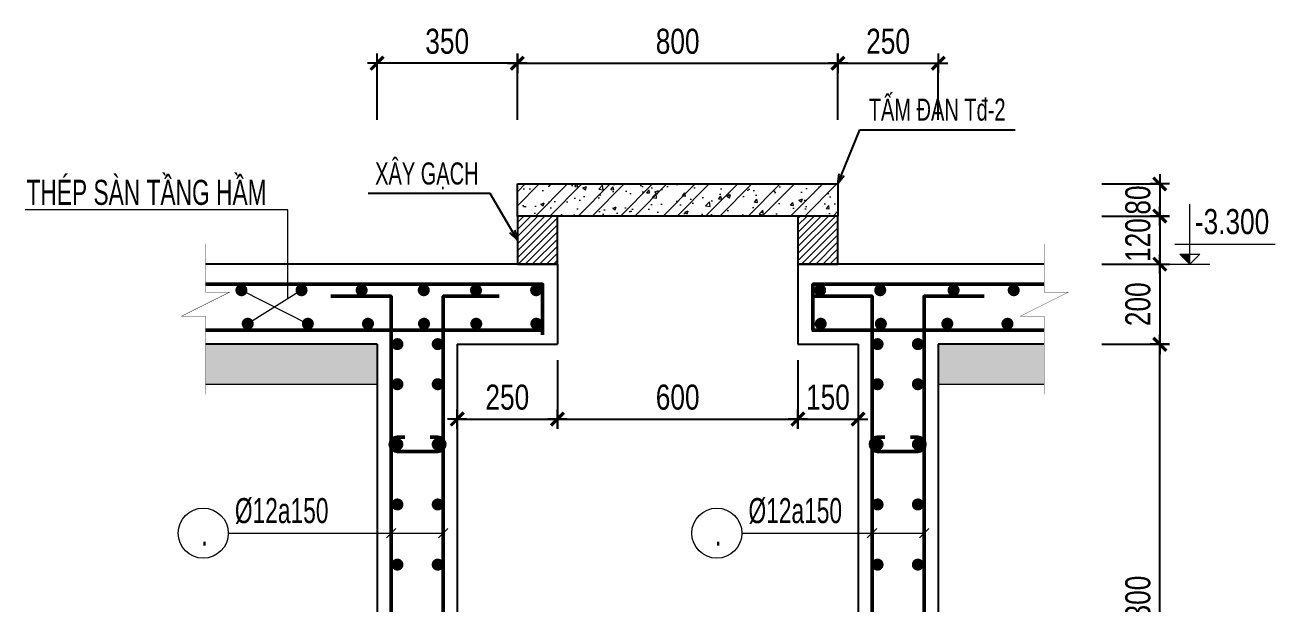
# Model space of a CAD drawing. Header units: millimetres. Extents: x 3482593 to 3503618, y 1118617 to 1133467.
# Drawn here: x 3492743 to 3495862, y 1124424 to 1125869 of the extents above; entities that cross this region are included whole.
import ezdxf
from ezdxf.enums import TextEntityAlignment as Align

# ---------------------------------------------------------------- set-up
doc = ezdxf.new("R2010")
doc.units = ezdxf.units.MM
doc.header["$LTSCALE"] = 150
doc.header["$MEASUREMENT"] = 0
doc.header["$PDMODE"] = 98
doc.layers.get('0').update_dxf_attribs({"linetype": 'CONTINUOUS'})
doc.layers.get('DEFPOINTS').update_dxf_attribs({"linetype": 'CONTINUOUS'})
doc.layers.add('02.CDC.DIM', color=1, linetype='CONTINUOUS')
doc.layers.add('06.CDC.TEXT', color=2, linetype='CONTINUOUS')
for name, color, linetype, lineweight in [('CDC_02.DIM', 1, 'CONTINUOUS', 18), ('CDC_03.BORDER', 3, 'CONTINUOUS', 25), ('CDC_05.STEEL', 4, 'CONTINUOUS', 50), ('CDC_06.TEXT', 2, 'CONTINUOUS', 18), ('CDC_10.HATCH', 251, 'CONTINUOUS', 9), ('CDC_11.NOTE', 8, 'CONTINUOUS', 18)]:
    doc.layers.add(name, color=color, linetype=linetype, lineweight=lineweight)
doc.styles.add('1', font='arial.ttf', dxfattribs={"width": 0.75})
doc.styles.add('Arial', font='arial.ttf', dxfattribs={"width": 0.75})
doc.styles.add('arrial1', font='arial.ttf', dxfattribs={"width": 0.75})
doc.dimstyles.new('Dimchuan new', dxfattribs={"dimscale": 25, "dimtxt": 2.2, "dimasz": 1, "dimexe": 1, "dimexo": 4, "dimgap": 1, "dimtad": 1, "dimdec": 0, "dimdsep": 46, "dimtxsty": 'Arial', "dimblk": 'OBLIQUE', "dimcen": 1, "dimdle": 1, "dimclrd": 9, "dimclre": 9, "dimclrt": 4, "dimazin": 0, "dimtfac": 1, "dimtdec": 0, "dimtix": 1, "dimtmove": 2, "dimatfit": 3, "dimldrblk": 'OPEN30', "dimfxl": 1, "dimtolj": 1, "dimtzin": 0, "dimarcsym": 0})
doc.dimstyles.new('DX1', dxfattribs={"dimscale": 0.25, "dimtxt": 250, "dimasz": 0.8, "dimexe": 0, "dimexo": 0, "dimgap": 90, "dimtad": 1, "dimdec": 0, "dimzin": 13, "dimdsep": 46, "dimtxsty": '1', "dimblk1": 'CHEO', "dimblk2": 'CHEO', "dimsah": 1, "dimcen": 0, "dimclrd": 256, "dimclre": 256, "dimclrt": 3, "dimadec": 0, "dimazin": 0, "dimtfac": 1, "dimtdec": 0, "dimtix": 1, "dimtmove": 2, "dimatfit": 3, "dimldrblk": 'CHEO', "dimfxl": 1, "dimtolj": 1, "dimtzin": 13, "dimarcsym": 0})

# ---------------------------------------------------------------- blocks, each defined once
blk = doc.blocks.new('CHEO')
at = {"layer": '02.CDC.DIM'}
for points in [[(-121, 0), (121, 0)], [(0, 121), (0, -121)]]:
    blk.add_lwpolyline(points, dxfattribs=at)
at = {"layer": '06.CDC.TEXT', "color": 2, "const_width": 40}
blk.add_lwpolyline([(80, 80), (-80, -81)], dxfattribs=at)
blk = doc.blocks.new('*D204')
at = {"layer": 'CDC_02.DIM', "lineweight": -2, "ltscale": 3, "transparency": 16777216}
for p, q in [((3495430.2, 1125271.9), (3495574.5, 1125271.9)), ((3495574.5, 1125271.7), (3495574.5, 1125072.1)), ((3495430.2, 1125071.9), (3495574.5, 1125071.9))]:
    blk.add_line(p, q, dxfattribs=at)
at = {"layer": 'DEFPOINTS', "color": 0, "ltscale": 3, "transparency": 16777216}
for p in [(3495430.2, 1125271.9), (3495430.2, 1125071.9), (3495574.5, 1125071.9)]:
    blk.add_point(p, dxfattribs=at)
at = {"layer": 'CDC_02.DIM', "lineweight": -2, "ltscale": 3, "transparency": 16777216, "xscale": 0.2, "yscale": 0.2, "zscale": 0.2}
for p, rotation in [((3495574.5, 1125271.9), 90), ((3495574.5, 1125071.9), 270)]:
    blk.add_blockref('CHEO', p, dxfattribs=dict(at, rotation=rotation))
at = {"layer": 'CDC_02.DIM', "color": 3, "ltscale": 3, "transparency": 16777216, "insert": (3495520.1, 1125171.9), "char_height": 62.5, "attachment_point": 5, "rotation": 90, "style": '1'}
blk.add_mtext('\\A1;200', dxfattribs=at)
blk = doc.blocks.new('*D205')
at = {"layer": 'CDC_02.DIM', "lineweight": -2, "ltscale": 3, "transparency": 16777216}
for p, q in [((3495430.2, 1125071.9), (3495574.5, 1125071.9)), ((3495574.5, 1123772.1), (3495574.5, 1125071.7)), ((3495430.2, 1123771.9), (3495574.5, 1123771.9))]:
    blk.add_line(p, q, dxfattribs=at)
at = {"layer": 'DEFPOINTS', "color": 0, "ltscale": 3, "transparency": 16777216}
for p in [(3495430.2, 1125071.9), (3495574.5, 1125071.9), (3495430.2, 1123771.9)]:
    blk.add_point(p, dxfattribs=at)
at = {"layer": 'CDC_02.DIM', "lineweight": -2, "ltscale": 3, "transparency": 16777216, "xscale": 0.2, "yscale": 0.2, "zscale": 0.2}
for p, rotation in [((3495574.5, 1125071.9), 90), ((3495574.5, 1123771.9), 270)]:
    blk.add_blockref('CHEO', p, dxfattribs=dict(at, rotation=rotation))
at = {"layer": 'CDC_02.DIM', "color": 3, "ltscale": 3, "transparency": 16777216, "insert": (3495520.1, 1124421.9), "char_height": 62.5, "attachment_point": 5, "rotation": 90, "style": '1'}
blk.add_mtext('\\A1;1300', dxfattribs=at)
blk = doc.blocks.new('A$C160E078A')
at = {"layer": 'CDC_11.NOTE', "ltscale": 3}
blk.add_hatch(color=256, dxfattribs=at).paths.add_polyline_path([(2, 1), (1, 1), (2, 0)])
for p, q in [((2, 0), (2, 6)), ((0.5, 2), (10.5, 2)), ((0, 0), (4, 0)), ((1, 1), (3, 1)), ((2, 0), (1, 1)), ((2, 0), (3, 1))]:
    blk.add_line(p, q, dxfattribs=at)
blk = doc.blocks.new('*D211')
at = {"layer": 'CDC_02.DIM', "lineweight": -2, "ltscale": 3, "transparency": 16777216}
for p, q in [((3493621.6, 1125632), (3493621.6, 1125773.1)), ((3493971.4, 1125773.1), (3493621.8, 1125773.1)), ((3493971.6, 1125632), (3493971.6, 1125773.1))]:
    blk.add_line(p, q, dxfattribs=at)
at = {"layer": 'DEFPOINTS', "color": 0, "ltscale": 3, "transparency": 16777216}
for p in [(3493621.6, 1125773.1), (3493621.6, 1125632), (3493971.6, 1125632)]:
    blk.add_point(p, dxfattribs=at)
at = {"layer": 'CDC_02.DIM', "lineweight": -2, "ltscale": 3, "transparency": 16777216, "xscale": 0.2, "yscale": 0.2, "zscale": 0.2, "rotation": 180}
blk.add_blockref('CHEO', (3493621.6, 1125773.1), dxfattribs=at)
at = {"layer": 'CDC_02.DIM', "lineweight": -2, "ltscale": 3, "transparency": 16777216, "xscale": 0.2, "yscale": 0.2, "zscale": 0.2}
blk.add_blockref('CHEO', (3493971.6, 1125773.1), dxfattribs=at)
at = {"layer": 'CDC_02.DIM', "color": 3, "ltscale": 3, "transparency": 16777216, "insert": (3493796.6, 1125827.5), "char_height": 62.5, "attachment_point": 5, "style": '1'}
blk.add_mtext('\\A1;350', dxfattribs=at)
blk = doc.blocks.new('*D212')
at = {"layer": 'CDC_02.DIM', "lineweight": -2, "ltscale": 3, "transparency": 16777216}
for p, q in [((3493971.6, 1125632), (3493971.6, 1125773.1)), ((3493971.8, 1125773.1), (3494771.4, 1125773.1)), ((3494771.6, 1125632), (3494771.6, 1125773.1))]:
    blk.add_line(p, q, dxfattribs=at)
at = {"layer": 'DEFPOINTS', "color": 0, "ltscale": 3, "transparency": 16777216}
for p in [(3494771.6, 1125773.1), (3493971.6, 1125632), (3494771.6, 1125632)]:
    blk.add_point(p, dxfattribs=at)
at = {"layer": 'CDC_02.DIM', "lineweight": -2, "ltscale": 3, "transparency": 16777216, "xscale": 0.2, "yscale": 0.2, "zscale": 0.2, "rotation": 180}
blk.add_blockref('CHEO', (3493971.6, 1125773.1), dxfattribs=at)
at = {"layer": 'CDC_02.DIM', "lineweight": -2, "ltscale": 3, "transparency": 16777216, "xscale": 0.2, "yscale": 0.2, "zscale": 0.2}
blk.add_blockref('CHEO', (3494771.6, 1125773.1), dxfattribs=at)
at = {"layer": 'CDC_02.DIM', "color": 3, "ltscale": 3, "transparency": 16777216, "insert": (3494371.6, 1125827.5), "char_height": 62.5, "attachment_point": 5, "style": '1'}
blk.add_mtext('\\A1;800', dxfattribs=at)
blk = doc.blocks.new('*D213')
at = {"layer": 'CDC_02.DIM', "lineweight": -2, "ltscale": 3, "transparency": 16777216}
for p, q in [((3494771.6, 1125632), (3494771.6, 1125773.1)), ((3494771.8, 1125773.1), (3495021.4, 1125773.1)), ((3495021.6, 1125632), (3495021.6, 1125773.1))]:
    blk.add_line(p, q, dxfattribs=at)
at = {"layer": 'DEFPOINTS', "color": 0, "ltscale": 3, "transparency": 16777216}
for p in [(3495021.6, 1125773.1), (3494771.6, 1125632), (3495021.6, 1125632)]:
    blk.add_point(p, dxfattribs=at)
at = {"layer": 'CDC_02.DIM', "lineweight": -2, "ltscale": 3, "transparency": 16777216, "xscale": 0.2, "yscale": 0.2, "zscale": 0.2, "rotation": 180}
blk.add_blockref('CHEO', (3494771.6, 1125773.1), dxfattribs=at)
at = {"layer": 'CDC_02.DIM', "lineweight": -2, "ltscale": 3, "transparency": 16777216, "xscale": 0.2, "yscale": 0.2, "zscale": 0.2}
blk.add_blockref('CHEO', (3495021.6, 1125773.1), dxfattribs=at)
at = {"layer": 'CDC_02.DIM', "color": 3, "ltscale": 3, "transparency": 16777216, "insert": (3494896.6, 1125827.5), "char_height": 62.5, "attachment_point": 5, "style": '1'}
blk.add_mtext('\\A1;250', dxfattribs=at)
blk = doc.blocks.new('*D216')
at = {"layer": 'CDC_02.DIM', "lineweight": -2, "ltscale": 3, "transparency": 16777216}
for p, q in [((3495430.2, 1125391.9), (3495574.5, 1125391.9)), ((3495574.5, 1125392.1), (3495574.5, 1125392.3)), ((3495574.5, 1125391.9), (3495574.5, 1125271.9)), ((3495430.2, 1125271.9), (3495574.5, 1125271.9)), ((3495574.5, 1125271.7), (3495574.5, 1125271.5))]:
    blk.add_line(p, q, dxfattribs=at)
at = {"layer": 'DEFPOINTS', "color": 0, "ltscale": 3, "transparency": 16777216}
for p in [(3495430.2, 1125391.9), (3495430.2, 1125271.9), (3495574.5, 1125271.9)]:
    blk.add_point(p, dxfattribs=at)
at = {"layer": 'CDC_02.DIM', "lineweight": -2, "ltscale": 3, "transparency": 16777216, "xscale": 0.2, "yscale": 0.2, "zscale": 0.2}
for p, rotation in [((3495574.5, 1125391.9), 270), ((3495574.5, 1125271.9), 90)]:
    blk.add_blockref('CHEO', p, dxfattribs=dict(at, rotation=rotation))
at = {"layer": 'CDC_02.DIM', "color": 3, "ltscale": 3, "transparency": 16777216, "insert": (3495520.1, 1125331.9), "char_height": 62.5, "attachment_point": 5, "rotation": 90, "style": '1'}
blk.add_mtext('\\A1;120', dxfattribs=at)
blk = doc.blocks.new('*D217')
at = {"layer": 'CDC_02.DIM', "lineweight": -2, "ltscale": 3, "transparency": 16777216}
for p, q in [((3495430.2, 1125471.9), (3495574.5, 1125471.9)), ((3495574.5, 1125472.1), (3495574.5, 1125472.3)), ((3495574.5, 1125471.9), (3495574.5, 1125391.9)), ((3495430.2, 1125391.9), (3495574.5, 1125391.9)), ((3495574.5, 1125391.7), (3495574.5, 1125391.5))]:
    blk.add_line(p, q, dxfattribs=at)
at = {"layer": 'DEFPOINTS', "color": 0, "ltscale": 3, "transparency": 16777216}
for p in [(3495430.2, 1125471.9), (3495430.2, 1125391.9), (3495574.5, 1125391.9)]:
    blk.add_point(p, dxfattribs=at)
at = {"layer": 'CDC_02.DIM', "lineweight": -2, "ltscale": 3, "transparency": 16777216, "xscale": 0.2, "yscale": 0.2, "zscale": 0.2}
for p, rotation in [((3495574.5, 1125471.9), 270), ((3495574.5, 1125391.9), 90)]:
    blk.add_blockref('CHEO', p, dxfattribs=dict(at, rotation=rotation))
at = {"layer": 'CDC_02.DIM', "color": 3, "ltscale": 3, "transparency": 16777216, "insert": (3495520.1, 1125431.9), "char_height": 62.5, "attachment_point": 5, "rotation": 90, "style": '1'}
blk.add_mtext('\\A1;80', dxfattribs=at)
blk = doc.blocks.new('*D255')
at = {"layer": 'CDC_02.DIM', "lineweight": -2, "ltscale": 3, "transparency": 16777216}
for p, q in [((3493821.6, 1125032.4), (3493821.6, 1124885.4)), ((3494071.6, 1125032.4), (3494071.6, 1124885.4)), ((3493821.8, 1124885.4), (3494071.4, 1124885.4))]:
    blk.add_line(p, q, dxfattribs=at)
at = {"layer": 'DEFPOINTS', "color": 0, "ltscale": 3, "transparency": 16777216}
for p in [(3493821.6, 1125032.4), (3494071.6, 1125032.4), (3494071.6, 1124885.4)]:
    blk.add_point(p, dxfattribs=at)
at = {"layer": 'CDC_02.DIM', "lineweight": -2, "ltscale": 3, "transparency": 16777216, "xscale": 0.2, "yscale": 0.2, "zscale": 0.2, "rotation": 180}
blk.add_blockref('CHEO', (3493821.6, 1124885.4), dxfattribs=at)
at = {"layer": 'CDC_02.DIM', "lineweight": -2, "ltscale": 3, "transparency": 16777216, "xscale": 0.2, "yscale": 0.2, "zscale": 0.2}
blk.add_blockref('CHEO', (3494071.6, 1124885.4), dxfattribs=at)
at = {"layer": 'CDC_02.DIM', "color": 3, "ltscale": 3, "transparency": 16777216, "insert": (3493946.6, 1124939.8), "char_height": 62.5, "attachment_point": 5, "style": '1'}
blk.add_mtext('\\A1;250', dxfattribs=at)
blk = doc.blocks.new('*D256')
at = {"layer": 'CDC_02.DIM', "lineweight": -2, "ltscale": 3, "transparency": 16777216}
for p, q in [((3494071.6, 1125032.4), (3494071.6, 1124885.4)), ((3494671.6, 1125032.4), (3494671.6, 1124885.4)), ((3494071.8, 1124885.4), (3494671.4, 1124885.4))]:
    blk.add_line(p, q, dxfattribs=at)
at = {"layer": 'DEFPOINTS', "color": 0, "ltscale": 3, "transparency": 16777216}
for p in [(3494071.6, 1125032.4), (3494671.6, 1125032.4), (3494671.6, 1124885.4)]:
    blk.add_point(p, dxfattribs=at)
at = {"layer": 'CDC_02.DIM', "lineweight": -2, "ltscale": 3, "transparency": 16777216, "xscale": 0.2, "yscale": 0.2, "zscale": 0.2, "rotation": 180}
blk.add_blockref('CHEO', (3494071.6, 1124885.4), dxfattribs=at)
at = {"layer": 'CDC_02.DIM', "lineweight": -2, "ltscale": 3, "transparency": 16777216, "xscale": 0.2, "yscale": 0.2, "zscale": 0.2}
blk.add_blockref('CHEO', (3494671.6, 1124885.4), dxfattribs=at)
at = {"layer": 'CDC_02.DIM', "color": 3, "ltscale": 3, "transparency": 16777216, "insert": (3494371.6, 1124939.8), "char_height": 62.5, "attachment_point": 5, "style": '1'}
blk.add_mtext('\\A1;600', dxfattribs=at)
blk = doc.blocks.new('*D257')
at = {"layer": 'CDC_02.DIM', "lineweight": -2, "ltscale": 3, "transparency": 16777216}
for p, q in [((3494671.6, 1125032.4), (3494671.6, 1124885.4)), ((3494821.6, 1125032.4), (3494821.6, 1124885.4)), ((3494671.8, 1124885.4), (3494821.4, 1124885.4))]:
    blk.add_line(p, q, dxfattribs=at)
at = {"layer": 'DEFPOINTS', "color": 0, "ltscale": 3, "transparency": 16777216}
for p in [(3494671.6, 1125032.4), (3494821.6, 1125032.4), (3494821.6, 1124885.4)]:
    blk.add_point(p, dxfattribs=at)
at = {"layer": 'CDC_02.DIM', "lineweight": -2, "ltscale": 3, "transparency": 16777216, "xscale": 0.2, "yscale": 0.2, "zscale": 0.2, "rotation": 180}
blk.add_blockref('CHEO', (3494671.6, 1124885.4), dxfattribs=at)
at = {"layer": 'CDC_02.DIM', "lineweight": -2, "ltscale": 3, "transparency": 16777216, "xscale": 0.2, "yscale": 0.2, "zscale": 0.2}
blk.add_blockref('CHEO', (3494821.6, 1124885.4), dxfattribs=at)
at = {"layer": 'CDC_02.DIM', "color": 3, "ltscale": 3, "transparency": 16777216, "insert": (3494746.6, 1124939.8), "char_height": 62.5, "attachment_point": 5, "style": '1'}
blk.add_mtext('\\A1;150', dxfattribs=at)
blk = doc.blocks.new('_Oblique')
at = {"color": 0, "linetype": 'ByBlock', "lineweight": -2}
blk.add_line((-0.5, -0.5), (0.5, 0.5), dxfattribs=at)
blk = doc.blocks.new('_Open30')
at = {"color": 0, "linetype": 'ByBlock', "lineweight": -2}
for p, q in [((-1, 0.27), (0, 0)), ((0, 0), (-1, -0.27)), ((0, 0), (-1, 0))]:
    blk.add_line(p, q, dxfattribs=at)

msp = doc.modelspace()

# ---------------------------------------------------------------- hatches: boundary and pattern name
at = {"layer": 'CDC_10.HATCH'}
h = msp.add_hatch(dxfattribs=at)
h.set_pattern_fill('AR-CONC', color=256, scale=12.5, style=0)
h.set_pattern_definition([(50, (3437791.22, 1175444.204), (89.65752, -7.84402), [9.375, -103.125]), (355, (3437791.22, 1175444.2), (-17.34392, 94.02402), [7.5, -82.5]), (100.4514, (3437798.69, 1175443.55), (72.31367, 86.17994), [7.96752, -87.64276]), (46.1842, (3437791.22, 1175469.2), (133.40513, -20.68988), [14.0625, -154.6875]), (96.6356, (3437802.34, 1175467.48), (116.83284, 121.76473), [11.95129, -131.46412]), (351.1842, (3437791.22, 1175469.2), (116.83274, 121.76483), [11.25, -123.75]), (21, (3437803.72, 1175462.954), (74.61338, -50.32736), [9.375, -103.125]), (326, (3437803.72, 1175462.95), (30.41442, 90.64376), [7.5, -82.5]), (71.4514, (3437809.94, 1175458.76), (105.02783, 40.31631), [7.96752, -87.64276]), (37.5, (3437791.22, 1175444.204), (1.519982, 41.611732), [0, -81.5, 0, -83.75, 0, -82.8125]), (7.5, (3437791.22, 1175444.204), (32.883692, 49.301464), [0, -47.75, 0, -79.625, 0, -31.5625]), (327.5, (3437763.345, 1175444.204), (66.727805, -2.819359), [0, -31.25, 0, -97.5, 0, -129.375]), (317.5, (3437750.845, 1175444.204), (72.89827, 12.513123), [0, -40.625, 0, -64.75, 0, -91.875])])
h.paths.add_polyline_path([(3493971.6, 1125471.9), (3493971.6, 1125391.9), (3494771.6, 1125391.9), (3494771.6, 1125471.9)])
at = {"layer": 'CDC_10.HATCH', "ltscale": 3}
h = msp.add_hatch(dxfattribs=at)
h.set_pattern_fill('ANSI31', color=256, scale=100, style=0)
h.paths.add_polyline_path([(3493971.6, 1125271.9), (3494071.6, 1125271.9), (3494071.6, 1125391.9), (3493971.6, 1125391.9)])
h = msp.add_hatch(dxfattribs=at)
h.set_pattern_fill('ANSI31', color=256, scale=100, style=0)
h.paths.add_polyline_path([(3494671.6, 1125271.9), (3494771.6, 1125271.9), (3494771.6, 1125391.9), (3494671.6, 1125391.9)])
at = {"layer": 'CDC_10.HATCH'}
h = msp.add_hatch(dxfattribs=at)
h.set_pattern_fill('AR-CONC', color=256, scale=12.5, style=0)
h.set_pattern_definition([(50, (3434491.22, 1175444.204), (89.65752, -7.84402), [9.375, -103.125]), (355, (3434491.22, 1175444.2), (-17.34392, 94.02402), [7.5, -82.5]), (100.4514, (3434498.69, 1175443.55), (72.31367, 86.17994), [7.96752, -87.64276]), (46.1842, (3434491.22, 1175469.2), (133.40513, -20.68988), [14.0625, -154.6875]), (96.6356, (3434502.34, 1175467.48), (116.83284, 121.76473), [11.95129, -131.46412]), (351.1842, (3434491.22, 1175469.2), (116.83274, 121.76483), [11.25, -123.75]), (21, (3434503.72, 1175462.954), (74.61338, -50.32736), [9.375, -103.125]), (326, (3434503.72, 1175462.95), (30.41442, 90.64376), [7.5, -82.5]), (71.4514, (3434509.94, 1175458.76), (105.02783, 40.31631), [7.96752, -87.64276]), (37.5, (3434491.22, 1175444.204), (1.519982, 41.611732), [0, -81.5, 0, -83.75, 0, -82.8125]), (7.5, (3434491.22, 1175444.204), (32.883692, 49.301464), [0, -47.75, 0, -79.625, 0, -31.5625]), (327.5, (3434463.345, 1175444.204), (66.727805, -2.819359), [0, -31.25, 0, -97.5, 0, -129.375]), (317.5, (3434450.845, 1175444.204), (72.89827, 12.513123), [0, -40.625, 0, -64.75, 0, -91.875])])
h.paths.add_polyline_path([(3494401.8, 1123571.9), (3494322, 1123571.9), (3494322, 1123471.9), (3494401.8, 1123471.9)])
h.paths.add_polyline_path([(3494472, 1123571.9), (3494401.8, 1123571.9), (3494401.8, 1123471.9), (3494472, 1123471.9)])
h.paths.add_polyline_path([(3494523.4, 1123571.9), (3494472, 1123571.9), (3494472, 1123471.9), (3494523.4, 1123471.9)])
h.paths.add_polyline_path([(3495021.6, 1124971.9), (3495286, 1124971.9), (3495286, 1125071.9), (3495021.6, 1125071.9)])
h.paths.add_polyline_path([(3495121.6, 1123571.9), (3494523.4, 1123571.9), (3494523.4, 1123471.9), (3495121.6, 1123471.9)])
h.paths.add_polyline_path([(3493193.4, 1124971.9), (3493621.6, 1124971.9), (3493621.6, 1125071.9), (3493193.4, 1125071.9)])
h.paths.add_polyline_path([(3494322, 1123571.9), (3493521.6, 1123571.9), (3493521.6, 1123471.9), (3494322, 1123471.9)])
at = {"layer": 'CDC_11.NOTE', "ltscale": 3}
h = msp.add_hatch(dxfattribs=at)
h.set_pattern_fill('ANSI32', color=256, scale=200, style=0)
h.set_pattern_definition([(45, (3437791.22, 1175444.204), (-53.03301, 53.03301), []), (45, (3437826.575, 1175444.204), (-53.03301, 53.03301), [])])
h.paths.add_polyline_path([(3494771.6, 1125391.9), (3494771.6, 1125471.9), (3493971.6, 1125471.9), (3493971.6, 1125391.9)])

# ---------------------------------------------------------------- linework, layer by layer
at = {"layer": 'CDC_03.BORDER', "ltscale": 3}
for p, q in [((3494071.6, 1125271.9), (3493193.4, 1125271.9)), ((3494071.6, 1125271.9), (3494071.6, 1125071.9)), ((3495286, 1125271.9), (3494671.6, 1125271.9)), ((3494671.6, 1125271.9), (3494671.6, 1125071.9)), ((3493621.6, 1125071.9), (3493193.4, 1125071.9)), ((3493621.6, 1125071.9), (3493621.6, 1123571.9)), ((3493821.6, 1125071.9), (3493821.6, 1123771.9)), ((3493821.6, 1125071.9), (3494071.6, 1125071.9)), ((3494671.6, 1125071.9), (3494821.6, 1125071.9)), ((3494821.6, 1125071.9), (3494821.6, 1123771.9)), ((3495286, 1125071.9), (3495021.6, 1125071.9)), ((3495021.6, 1125071.9), (3495021.6, 1123571.9))]:
    msp.add_line(p, q, dxfattribs=at)
at = {"layer": 'CDC_03.BORDER', "ltscale": 1000}
for points in [[(3493971.6, 1125471.9), (3494771.6, 1125471.9), (3494771.6, 1125391.9), (3493971.6, 1125391.9)], [(3494071.6, 1125271.9), (3494071.6, 1125391.9), (3493971.6, 1125391.9), (3493971.6, 1125271.9)], [(3494771.6, 1125271.9), (3494771.6, 1125391.9), (3494671.6, 1125391.9), (3494671.6, 1125271.9)]]:
    msp.add_lwpolyline(points, close=True, dxfattribs=at)
at = {"layer": 'CDC_05.STEEL', "ltscale": 3}
for points in [[(3493193.4, 1125221.9), (3494034.7, 1125221.9), (3494034.7, 1125096)], [(3495286, 1125221.9), (3494709.1, 1125221.9), (3494709.1, 1125106.9)], [(3493506.6, 1125191.9), (3493656.6, 1125191.9), (3493656.6, 1123629.4), (3493886.6, 1123629.4)], [(3493926.6, 1125191.9), (3493786.6, 1125191.9), (3493786.6, 1123641.9), (3493886.6, 1123641.9)], [(3494714, 1125191.9), (3494856.6, 1125191.9), (3494856.6, 1123641.9), (3494756.6, 1123641.9)], [(3495136.6, 1125191.9), (3494986.6, 1125191.9), (3494986.6, 1123629.4), (3494756.6, 1123629.4)], [(3493193.4, 1125106.9), (3494037.9, 1125106.9)], [(3495286, 1125106.9), (3494706, 1125106.9)]]:
    msp.add_lwpolyline(points, dxfattribs=at)
at = {"layer": 'CDC_05.STEEL', "ltscale": 3, "const_width": 15}
for points in [[(3493283.1, 1125199.4, 1), (3493283.1, 1125214.4, 1)], [(3493283.1, 1125214.4, -1), (3493283.1, 1125199.4, -1)], [(3493433.1, 1125199.4, 1), (3493433.1, 1125214.4, 1)], [(3493433.1, 1125214.4, -1), (3493433.1, 1125199.4, -1)], [(3493583.1, 1125199.4, 1), (3493583.1, 1125214.4, 1)], [(3493583.1, 1125214.4, -1), (3493583.1, 1125199.4, -1)], [(3493738.1, 1125214.4, -1), (3493738.1, 1125199.4, -1)], [(3493868.4, 1125214.4, -1), (3493868.4, 1125199.4, -1)], [(3494018.4, 1125214.4, -1), (3494018.4, 1125199.4, -1)], [(3494727, 1125214.4, 1), (3494727, 1125199.4, 1)], [(3494877, 1125214.4, 1), (3494877, 1125199.4, 1)], [(3495060.1, 1125214.4, 1), (3495060.1, 1125199.4, 1)], [(3495210.1, 1125199.4, -1), (3495210.1, 1125214.4, -1)], [(3495210.1, 1125214.4, 1), (3495210.1, 1125199.4, 1)], [(3493298.9, 1125115.7, 1), (3493298.9, 1125130.7, 1)], [(3493298.9, 1125130.7, -1), (3493298.9, 1125115.7, -1)], [(3493448.9, 1125115.7, 1), (3493448.9, 1125130.7, 1)], [(3493448.9, 1125130.7, -1), (3493448.9, 1125115.7, -1)], [(3493598.9, 1125115.7, 1), (3493598.9, 1125130.7, 1)], [(3493598.9, 1125130.7, -1), (3493598.9, 1125115.7, -1)], [(3493738.8, 1125130.7, -1), (3493738.8, 1125115.7, -1)], [(3493869.1, 1125130.7, -1), (3493869.1, 1125115.7, -1)], [(3494019.1, 1125130.7, -1), (3494019.1, 1125115.7, -1)], [(3494728.6, 1125130.7, 1), (3494728.6, 1125115.7, 1)], [(3494878.6, 1125130.7, 1), (3494878.6, 1125115.7, 1)], [(3495044.4, 1125115.7, -1), (3495044.4, 1125130.7, -1)], [(3495044.4, 1125130.7, 1), (3495044.4, 1125115.7, 1)], [(3495194.4, 1125115.7, -1), (3495194.4, 1125130.7, -1)], [(3495194.4, 1125130.7, 1), (3495194.4, 1125115.7, 1)], [(3493672.4, 1125064.9, 1), (3493672.4, 1125079.9, 1)], [(3493772.9, 1125064.9, 1), (3493772.9, 1125079.9, 1)], [(3494870.4, 1125064.9, -1), (3494870.4, 1125079.9, -1)], [(3494970.9, 1125064.9, -1), (3494970.9, 1125079.9, -1)], [(3493672.4, 1124979.9, -1), (3493672.4, 1124964.9, -1)], [(3493772.9, 1124979.9, -1), (3493772.9, 1124964.9, -1)], [(3494870.4, 1124979.9, 1), (3494870.4, 1124964.9, 1)], [(3494970.9, 1124979.9, 1), (3494970.9, 1124964.9, 1)], [(3493672.4, 1124814.9, 1), (3493672.4, 1124829.9, 1)], [(3493672.4, 1124829.9, -1), (3493672.4, 1124814.9, -1)], [(3493772.9, 1124814.9, 1), (3493772.9, 1124829.9, 1)], [(3493772.9, 1124829.9, -1), (3493772.9, 1124814.9, -1)], [(3494870.4, 1124814.9, -1), (3494870.4, 1124829.9, -1)], [(3494870.4, 1124829.9, 1), (3494870.4, 1124814.9, 1)], [(3494970.9, 1124814.9, -1), (3494970.9, 1124829.9, -1)], [(3494970.9, 1124829.9, 1), (3494970.9, 1124814.9, 1)], [(3493672.4, 1124664.9, 1), (3493672.4, 1124679.9, 1)], [(3493672.4, 1124679.9, -1), (3493672.4, 1124664.9, -1)], [(3493772.9, 1124664.9, 1), (3493772.9, 1124679.9, 1)], [(3493772.9, 1124679.9, -1), (3493772.9, 1124664.9, -1)], [(3494870.4, 1124664.9, -1), (3494870.4, 1124679.9, -1)], [(3494870.4, 1124679.9, 1), (3494870.4, 1124664.9, 1)], [(3494970.9, 1124664.9, -1), (3494970.9, 1124679.9, -1)], [(3494970.9, 1124679.9, 1), (3494970.9, 1124664.9, 1)], [(3493672.4, 1124514.9, 1), (3493672.4, 1124529.9, 1)], [(3493672.4, 1124529.9, -1), (3493672.4, 1124514.9, -1)], [(3493772.9, 1124514.9, 1), (3493772.9, 1124529.9, 1)], [(3493772.9, 1124529.9, -1), (3493772.9, 1124514.9, -1)], [(3494870.4, 1124514.9, -1), (3494870.4, 1124529.9, -1)], [(3494870.4, 1124529.9, 1), (3494870.4, 1124514.9, 1)], [(3494970.9, 1124514.9, -1), (3494970.9, 1124529.9, -1)], [(3494970.9, 1124529.9, 1), (3494970.9, 1124514.9, 1)]]:
    msp.add_lwpolyline(points, format="xyb", close=True, dxfattribs=at)
at = {"layer": 'CDC_05.STEEL'}
for points in [[(3493754.2, 1124840.2), (3493772.9, 1124840.2, -0.999997), (3493772.9, 1124804.7, -0.000002), (3493672.4, 1124804.7, -0.980638), (3493671.7, 1124840.2, -0.000713), (3493690.7, 1124840.2, -0.96165)], [(3494952.2, 1124840.2), (3494970.9, 1124840.2, -0.999997), (3494970.9, 1124804.7, -0.000002), (3494870.4, 1124804.7, -0.980638), (3494869.7, 1124840.2, -0.000713), (3494888.7, 1124840.2, -0.96165)]]:
    msp.add_lwpolyline(points, format="xyb", dxfattribs=at)
at = {"layer": 'CDC_11.NOTE', "ltscale": 3}
for p, q in [((3493283.1, 1125206.9), (3493448.9, 1125123.2)), ((3493433.1, 1125206.9), (3493298.9, 1125123.2)), ((3493621.6, 1124971.9), (3493193.4, 1124971.9)), ((3495286, 1124971.9), (3495021.6, 1124971.9)), ((3493668.4, 1124612.6), (3493644.8, 1124589.1)), ((3493798.4, 1124612.6), (3493774.8, 1124589.1)), ((3494868.4, 1124612.6), (3494844.8, 1124589.1)), ((3494998.4, 1124612.6), (3494974.8, 1124589.1))]:
    msp.add_line(p, q, dxfattribs=at)
for points in [[(3493398.8, 1125187.4), (3493398.8, 1125407.2), (3492743.2, 1125407.2)], [(3493250.5, 1124600.8), (3493786.6, 1124600.9)], [(3494531.8, 1124600.8), (3494986.6, 1124600.9)]]:
    msp.add_lwpolyline(points, dxfattribs=at)
at = {"layer": 'CDC_11.NOTE', "ltscale": 3, "const_width": 1}
for points in [[(3493193.4, 1124946.9), (3493193.4, 1125141.9), (3493133.4, 1125141.9), (3493253.4, 1125201.9), (3493193.4, 1125201.9), (3493193.4, 1125321.9)], [(3495286, 1124946.9), (3495286, 1125141.9), (3495226, 1125141.9), (3495346, 1125201.9), (3495286, 1125201.9), (3495286, 1125321.9)]]:
    msp.add_lwpolyline(points, dxfattribs=at)
at = {"layer": 'CDC_11.NOTE', "ltscale": 3}
for centre in [(3493188, 1124600.8), (3494469.3, 1124600.8)]:
    msp.add_circle(centre, 62.5, dxfattribs=at)

# ---------------------------------------------------------------- block references
at = {"layer": 'CDC_11.NOTE', "ltscale": 3, "xscale": 25, "yscale": 25, "zscale": 25}
msp.add_blockref('A$C160E078A', (3495599.5, 1125271.9), dxfattribs=at)

# ---------------------------------------------------------------- texts
at = {"layer": 'CDC_06.TEXT', "ltscale": 3}
for s, height, style, width, p in [('TẤM ĐAN Tđ-2', 55, 'Arial', 0.65, (3494848.4, 1125630, 40.3)), ('XÂY GẠCH', 55, 'Arial', 0.65, (3493616.8, 1125470.6)), ('THÉP SÀN TẦNG HẦM', 62.5, 'arrial1', 0.65, (3492746.9, 1125419.8)), ('-3.300', 62.5, 'Arial', 0.75, (3495662, 1125346.9)), ('%%C12a150', 62.5, 'arrial1', 0.65, (3493266.9, 1124625.9)), ('%%C12a150', 62.5, 'arrial1', 0.65, (3494548.3, 1124625.9))]:
    msp.add_text(s, height=height, dxfattribs=dict(at, style=style, width=width)).set_placement(p)
at = {"layer": 'CDC_06.TEXT', "ltscale": 3, "style": 'arrial1', "width": 0.65}
for p in [(3493191.2, 1124600.8), (3494472.6, 1124600.8)]:
    msp.add_text('.', height=62.5, dxfattribs=at).set_placement(p, align=Align.MIDDLE_CENTER)

# ---------------------------------------------------------------- dimensions: what is measured, and where the dimension line sits
at = {"layer": 'CDC_02.DIM', "ltscale": 3}
for base, p1, p2, picture, middle in [((3493621.6, 1125773.1), (3493971.6, 1125632), (3493621.6, 1125632), '*D211', (3493796.6, 1125827.5)), ((3494771.6, 1125773.1), (3493971.6, 1125632), (3494771.6, 1125632), '*D212', (3494371.6, 1125827.5)), ((3495021.6, 1125773.1), (3494771.6, 1125632), (3495021.6, 1125632), '*D213', (3494896.6, 1125827.5)), ((3494071.6, 1124885.4), (3493821.6, 1125032.4), (3494071.6, 1125032.4), '*D255', (3493946.6, 1124939.8)), ((3494671.6, 1124885.4), (3494071.6, 1125032.4), (3494671.6, 1125032.4), '*D256', (3494371.6, 1124939.8)), ((3494821.6, 1124885.4), (3494671.6, 1125032.4), (3494821.6, 1125032.4), '*D257', (3494746.6, 1124939.8))]:
    dim = msp.add_linear_dim(base=base, p1=p1, p2=p2, dimstyle='DX1', dxfattribs=at)
    dim.commit()
    dim.dimension.update_dxf_attribs({"geometry": picture, "text_midpoint": middle})
for base, p1, p2, picture, middle in [((3495574.5, 1125391.9), (3495430.2, 1125471.9), (3495430.2, 1125391.9), '*D217', (3495520.1, 1125431.9)), ((3495574.5, 1125271.9), (3495430.2, 1125391.9), (3495430.2, 1125271.9), '*D216', (3495520.1, 1125331.9)), ((3495574.5, 1125071.9), (3495430.2, 1125271.9), (3495430.2, 1125071.9), '*D204', (3495520.1, 1125171.9)), ((3495574.5, 1125071.9), (3495430.2, 1123771.9), (3495430.2, 1125071.9), '*D205', (3495520.1, 1124421.9))]:
    dim = msp.add_linear_dim(base=base, p1=p1, p2=p2, angle=90, dimstyle='DX1', dxfattribs=at)
    dim.commit()
    dim.dimension.update_dxf_attribs({"geometry": picture, "text_midpoint": middle})

# ---------------------------------------------------------------- leaders
at = {"layer": 'CDC_11.NOTE', "ltscale": 3}
for points in [[(3494771.6, 1125471.9), (3494826.2, 1125607.2), (3495213.7, 1125607.2)], [(3493971.6, 1125331.9, -40.3), (3493904, 1125447.8, -40.3), (3493599.7, 1125447.8, -40.3)]]:
    msp.add_leader(points, dimstyle='Dimchuan new', override={"dimtad": 0, "dimfxl": 5, "dimfxlon": 1}, dxfattribs=at)

doc.saveas('drawing.dxf')
